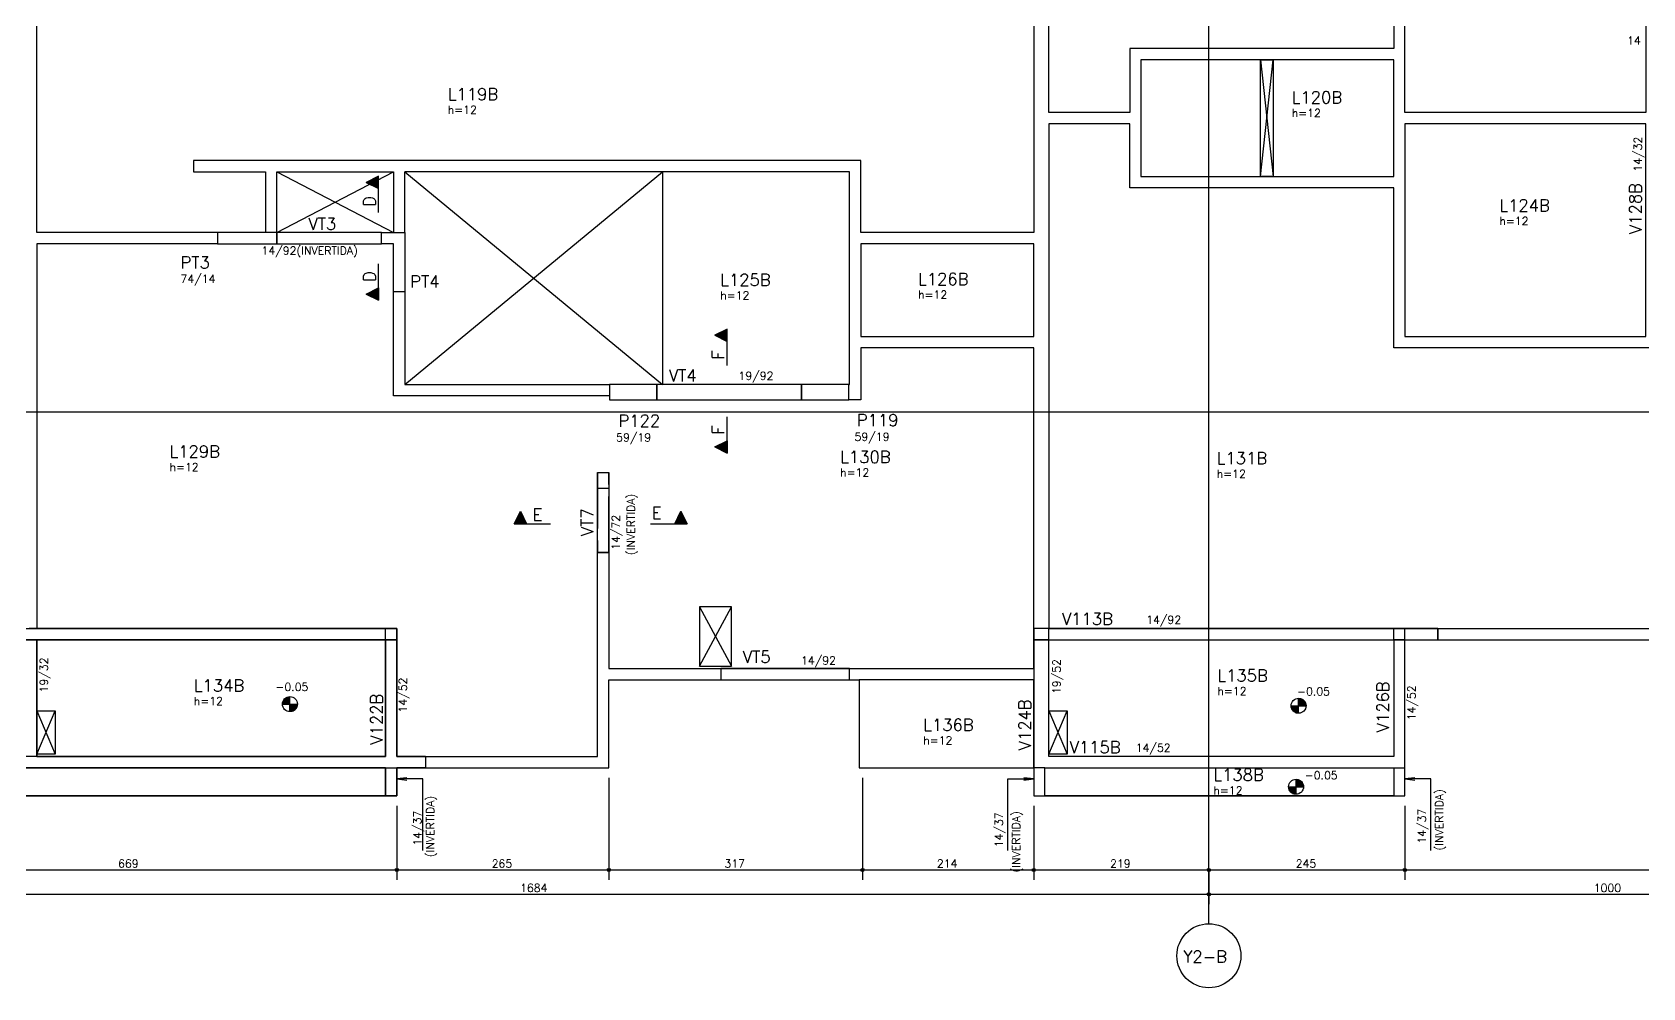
# Model space of a CAD drawing. Extents: x 187 to 6132, y 3709 to 7914.
# Drawn here: x 1856 to 3869, y 5431 to 6626 of the extents above; entities that cross this region are included whole.
import ezdxf

# ---------------------------------------------------------------- set-up
doc = ezdxf.new("R2010")
doc.units = 0
doc.header["$LTSCALE"] = 100
doc.header["$MEASUREMENT"] = 0
doc.linetypes.add('ESTILO_TQS_0001', pattern=[0.85, 0.7, -0.15])
doc.linetypes.add('ESTILO_TQS_0002', pattern=[0.3, 0.2, -0.1])
doc.layers.get('0').update_dxf_attribs({"color": 245, "linetype": 'CONTINUOUS'})
for name, color, linetype in [('01', 7, 'CONTINUOUS'), ('10', 7, 'CONTINUOUS'), ('100', 7, 'CONTINUOUS'), ('104', 7, 'CONTINUOUS'), ('11', 7, 'CONTINUOUS'), ('12', 7, 'CONTINUOUS'), ('13', 7, 'CONTINUOUS'), ('18', 4, 'CONTINUOUS'), ('19', 5, 'CONTINUOUS'), ('201', 7, 'ESTILO_TQS_0001'), ('210', 7, 'ESTILO_TQS_0002'), ('221', 102, 'CONTINUOUS'), ('223', 6, 'CONTINUOUS'), ('224', 7, 'CONTINUOUS'), ('4', 3, 'CONTINUOUS'), ('8', 7, 'CONTINUOUS'), ('9', 3, 'CONTINUOUS')]:
    doc.layers.add(name, color=color, linetype=linetype)
doc.styles.get("Standard").update_dxf_attribs({"font": 'ROMANS.SHX'})

msp = doc.modelspace()

# ---------------------------------------------------------------- linework, layer by layer
for p, q in [((2168.648599, 5785.684699), (2187.398599, 5785.684699)), ((2168.668611, 5786.279335), (2178.023599, 5786.279335)), ((2168.724345, 5786.873972), (2178.023599, 5786.873972)), ((2168.819903, 5787.468609), (2178.023599, 5787.468609)), ((2168.955336, 5788.063246), (2178.023599, 5788.063246)), ((2169.132541, 5788.657847), (2178.023599, 5788.657847)), ((2169.35402, 5789.252484), (2178.023599, 5789.252484)), ((2169.623314, 5789.84712), (2178.023599, 5789.84712)), ((2169.945179, 5790.441757), (2178.023599, 5790.441757)), ((2170.326196, 5791.036394), (2178.023599, 5791.036394)), ((2170.775698, 5791.63104), (2178.023599, 5791.63104)), ((2171.307455, 5792.225677), (2178.023599, 5792.225677)), ((2171.94296, 5792.820269), (2178.023599, 5792.820269)), ((2172.719406, 5793.414914), (2178.023599, 5793.414914)), ((2173.712252, 5794.009551), (2178.023599, 5794.009551)), ((2175.136755, 5794.604188), (2178.023599, 5794.604188)), ((2178.023599, 5776.309699), (2178.023599, 5795.059699)), ((2178.023599, 5776.309699), (2178.023599, 5795.059699)), ((2178.023635, 5785.090098), (2187.375666, 5785.090098)), ((2178.023635, 5784.495461), (2187.322889, 5784.495461)), ((2178.023635, 5783.900824), (2187.227367, 5783.900824)), ((2178.023635, 5783.306187), (2187.091897, 5783.306187)), ((2178.023635, 5782.711586), (2186.914693, 5782.711586)), ((2178.023635, 5782.116914), (2186.693214, 5782.116914)), ((2178.023635, 5781.522313), (2186.42392, 5781.522313)), ((2178.023635, 5780.927676), (2186.102055, 5780.927676)), ((2178.023635, 5780.333039), (2185.721038, 5780.333039)), ((2178.023635, 5779.738402), (2185.2715, 5779.738402)), ((2178.023635, 5779.143801), (2184.739779, 5779.143801)), ((2178.023635, 5778.54912), (2184.104274, 5778.54912)), ((2178.023635, 5777.954519), (2183.327828, 5777.954519)), ((3429.373797, 5783.673966), (3448.123797, 5783.673966)), ((3429.39673, 5783.079365), (3438.748762, 5783.079365)), ((3429.449507, 5782.484729), (3438.748762, 5782.484729)), ((3429.54503, 5781.890092), (3438.748762, 5781.890092)), ((3429.680499, 5781.295455), (3438.748762, 5781.295455)), ((3429.857704, 5780.700854), (3438.748762, 5780.700854)), ((3430.079183, 5780.106181), (3438.748762, 5780.106181)), ((3430.348476, 5779.51158), (3438.748762, 5779.51158)), ((3430.670341, 5778.916944), (3438.748762, 5778.916944)), ((3431.051358, 5778.322307), (3438.748762, 5778.322307)), ((3431.500896, 5777.72767), (3438.748762, 5777.72767)), ((3438.748797, 5774.298966), (3438.748797, 5793.048966)), ((3438.748797, 5774.298966), (3438.748797, 5793.048966)), ((3438.748797, 5792.593456), (3441.635641, 5792.593456)), ((3438.748797, 5791.998819), (3443.060144, 5791.998819)), ((3438.748797, 5791.404182), (3444.052991, 5791.404182)), ((3438.748797, 5790.809536), (3444.829437, 5790.809536)), ((3438.748797, 5790.214944), (3445.464941, 5790.214944)), ((3438.748797, 5789.620308), (3445.996698, 5789.620308)), ((3438.748797, 5789.025662), (3446.446201, 5789.025662)), ((3438.748797, 5788.431025), (3446.827217, 5788.431025)), ((3438.748797, 5787.836388), (3447.149083, 5787.836388)), ((3438.748797, 5787.241751), (3447.418376, 5787.241751)), ((3438.748797, 5786.647115), (3447.639855, 5786.647115)), ((3438.748797, 5786.052514), (3447.81706, 5786.052514)), ((3438.748797, 5785.457877), (3447.952494, 5785.457877)), ((3438.748797, 5784.86324), (3448.048052, 5784.86324)), ((3438.748797, 5784.268603), (3448.103785, 5784.268603)), ((2178.023635, 5777.359882), (2182.334982, 5777.359882)), ((2178.023635, 5776.765245), (2180.910443, 5776.765245)), ((3432.032617, 5777.133069), (3438.748762, 5777.133069)), ((3432.668122, 5776.538387), (3438.748762, 5776.538387)), ((3433.444568, 5775.943786), (3438.748762, 5775.943786)), ((3434.437415, 5775.34915), (3438.748762, 5775.34915)), ((3435.861954, 5774.754513), (3438.748762, 5774.754513)), ((3426.205217, 5682.406127), (3444.955217, 5682.406127)), ((3426.22815, 5681.811526), (3435.580182, 5681.811526)), ((3426.280927, 5681.216889), (3435.580182, 5681.216889)), ((3426.37645, 5680.622252), (3435.580182, 5680.622252)), ((3426.511919, 5680.027615), (3435.580182, 5680.027615)), ((3426.689124, 5679.433014), (3435.580182, 5679.433014)), ((3426.910603, 5678.838342), (3435.580182, 5678.838342)), ((3427.179896, 5678.243741), (3435.580182, 5678.243741)), ((3427.501761, 5677.649104), (3435.580182, 5677.649104)), ((3427.882778, 5677.054467), (3435.580182, 5677.054467)), ((3435.580217, 5673.031127), (3435.580217, 5691.781127)), ((3435.580217, 5673.031127), (3435.580217, 5691.781127)), ((3435.580217, 5691.325616), (3438.467061, 5691.325616)), ((3435.580217, 5690.730979), (3439.891564, 5690.730979)), ((3435.580217, 5690.136342), (3440.884411, 5690.136342)), ((3435.580217, 5689.541697), (3441.660857, 5689.541697)), ((3435.580217, 5688.947105), (3442.296361, 5688.947105)), ((3435.580217, 5688.352468), (3442.828118, 5688.352468)), ((3435.580217, 5687.757822), (3443.277621, 5687.757822)), ((3435.580217, 5687.163185), (3443.658638, 5687.163185)), ((3435.580217, 5686.568548), (3443.980503, 5686.568548)), ((3435.580217, 5685.973912), (3444.249796, 5685.973912)), ((3435.580217, 5685.379275), (3444.471275, 5685.379275)), ((3435.580217, 5684.784674), (3444.64848, 5684.784674)), ((3435.580217, 5684.190037), (3444.783914, 5684.190037)), ((3435.580217, 5683.5954), (3444.879472, 5683.5954)), ((3435.580217, 5683.000763), (3444.935205, 5683.000763)), ((3428.332316, 5676.45983), (3435.580182, 5676.45983)), ((3428.864038, 5675.865229), (3435.580182, 5675.865229)), ((3429.499542, 5675.270548), (3435.580182, 5675.270548)), ((3430.275988, 5674.675947), (3435.580182, 5674.675947)), ((3431.268835, 5674.08131), (3435.580182, 5674.08131)), ((3432.693374, 5673.486673), (3435.580182, 5673.486673))]:
    msp.add_line(p, q)
for centre in [(2178.023599, 5785.684699), (3438.748797, 5783.673966), (3435.580217, 5682.406127)]:
    msp.add_circle(centre, 9.375)
at = {"layer": '01'}
for p, q in [((1861.595874, 6375.126464), (1861.595874, 6771.126464)), ((3107.595874, 6661.126464), (3107.595874, 6375.126464)), ((2891.595874, 6465.126464), (2057.595874, 6465.126464)), ((2057.595874, 6465.126464), (2057.595874, 6451.126464)), ((2891.595874, 6375.126464), (2891.595874, 6465.126464)), ((2057.595874, 6451.126464), (2147.595874, 6451.126464)), ((2147.595874, 6451.126464), (2147.595874, 6375.126464)), ((2161.595874, 6375.126464), (2161.595874, 6451.126464)), ((2161.595874, 6451.126464), (2307.595874, 6451.126464)), ((2307.595874, 6451.126464), (2307.595874, 6375.126464)), ((2877.595874, 6451.126464), (2321.595874, 6451.126464)), ((2321.595874, 6375.126464), (2321.595874, 6451.126464)), ((2643.595874, 6451.126464), (2643.595874, 6325.126464)), ((2877.595874, 6185.126464), (2877.595874, 6451.126464)), ((2087.595874, 6375.126464), (1861.595874, 6375.126464)), ((3107.595874, 6375.126464), (2891.595874, 6375.126464)), ((2087.595874, 6361.126464), (1861.595874, 6361.126464)), ((1861.595874, 6361.126464), (1861.595874, 5880.126464)), ((2643.595874, 6325.126464), (2643.595874, 6185.126464)), ((2307.595874, 6171.126464), (2307.595874, 6301.126464)), ((2321.595874, 6301.126464), (2321.595874, 6185.126464)), ((3107.595874, 6231.126464), (2891.595874, 6231.126464)), ((2891.595874, 6231.126464), (2891.595874, 6166.126464)), ((3107.595874, 5830.126464), (3107.595874, 6231.126464)), ((2321.595874, 6185.126464), (2577.595874, 6185.126464)), ((2876.595874, 6185.126464), (2877.595874, 6185.126464)), ((2577.595874, 6171.126464), (2307.595874, 6171.126464)), ((2891.595874, 6166.126464), (2876.595874, 6166.126464)), ((2562.595874, 5720.126464), (2562.595874, 6075.126464)), ((2562.595874, 6075.126464), (2576.595874, 6075.126464)), ((2576.595874, 6075.126464), (2576.595874, 5830.126464)), ((3571.595874, 5866.126464), (4326.595874, 5866.126464)), ((2576.595874, 5830.126464), (3107.595874, 5830.126464)), ((2576.595874, 5706.126464), (2576.595874, 5816.126464)), ((2576.595874, 5816.126464), (2889.588257, 5816.126464)), ((2889.588257, 5816.126464), (2889.588257, 5706.126464)), ((2311.595874, 5720.126464), (2562.595874, 5720.126464)), ((2297.596, 5706.126), (2311.596, 5706.126)), ((2311.595874, 5706.126464), (2576.595874, 5706.126464)), ((2889.588257, 5706.126464), (3107.595874, 5706.126464)), ((3121.595874, 5706.126464), (3107.595874, 5706.126464)), ((3557.595874, 5706.126464), (3571.596, 5706.126464)), ((1411.596, 5671.126), (2297.596, 5671.126)), ((3121.595874, 5671.126), (3557.596, 5671.126))]:
    msp.add_line(p, q, dxfattribs=at)
for points in [[(4032.595874, 6896.126464), (4046.595874, 6896.126464), (4046.595874, 7156.126464), (4312.595874, 7156.126464), (4312.595874, 6670.126464), (3886.595874, 6670.126464), (3886.595874, 6805.126464), (3557.595874, 6805.126464), (3557.595874, 6605.126464), (3227.595874, 6605.126464), (3227.595874, 6525.126464), (3126.595874, 6525.126464), (3126.595874, 7156.126464), (3892.595874, 7156.126464), (3892.595874, 6896.126464), (3906.595874, 6896.126464), (3906.595874, 7156.126464), (4032.595874, 7156.126464), (4032.595874, 6896.126464)], [(3872.595874, 6791.126464), (3872.595874, 6525.126464), (3571.595874, 6525.126464), (3571.595874, 6791.126464), (3872.595874, 6791.126464)], [(3241.595874, 6445.126464), (3557.595874, 6445.126464), (3557.595874, 6591.126464), (3241.595874, 6591.126464), (3241.595874, 6445.126464)], [(4032.595874, 6140.126464), (4046.595874, 6140.126464), (4046.595874, 5880.126464), (4312.595874, 5880.126464), (4312.595874, 6366.126464), (3886.595874, 6366.126464), (3886.595874, 6231.126464), (3557.595874, 6231.126464), (3557.595874, 6431.126464), (3227.595874, 6431.126464), (3227.595874, 6511.126464), (3126.595874, 6511.126464), (3126.595874, 5880.126464), (3892.595874, 5880.126464), (3892.595874, 6140.126464), (3906.595874, 6140.126464), (3906.595874, 5880.126464), (4032.595874, 5880.126464), (4032.595874, 6140.126464)], [(3872.595874, 6245.126464), (3872.595874, 6511.126464), (3571.595874, 6511.126464), (3571.595874, 6245.126464), (3872.595874, 6245.126464)], [(2292.595874, 6375.126464), (2161.595874, 6375.126464)], [(3087.095874, 6361.126464), (2891.595874, 6361.126464), (2891.595874, 6245.126464), (3107.595874, 6245.126464), (3107.595874, 6361.126464), (3087.095874, 6361.126464)], [(2817.595874, 6185.126464), (2636.595874, 6185.126464)], [(2636.595874, 6166.126464), (2817.595874, 6166.126464)], [(2562.595874, 6075.126464), (2576.595874, 6075.126464)], [(2562.595874, 5975.126464), (2576.595874, 5975.126464)], [(2311.596, 5880.126), (1852.095874, 5880.126)], [(2311.596, 5720.126), (2311.596, 5880.126)], [(3107.595874, 5880.126), (3107.595874, 5713.126)], [(3564.596, 5880.126), (3107.595874, 5880.126)], [(3612.596, 5880.126), (3564.596, 5880.126)], [(3612.596, 5880.126), (3612.596, 5866.126)], [(1861.595874, 5866.126), (1842.595874, 5866.126)], [(1861.595874, 5866.126), (2297.596, 5866.126)], [(1861.595874, 5720.126), (1861.595874, 5866.126)], [(2297.596, 5866.126), (2297.596, 5720.126)], [(2311.596, 5866.126), (2297.596, 5866.126)], [(3107.595874, 5866.126), (3126.595874, 5866.126)], [(3126.595874, 5720.126), (3126.595874, 5866.126)], [(3126.595874, 5866.126), (3557.596, 5866.126)], [(3557.596, 5866.126), (3557.596, 5720.126)], [(3571.596, 5866.126), (3557.596, 5866.126)], [(3571.596, 5713.126), (3571.596, 5866.126)], [(3571.596, 5866.126), (3612.596, 5866.126)], [(2877.595874, 5830.126464), (2716.595874, 5830.126464), (2716.595874, 5816.126464), (2877.595874, 5816.126464), (2877.595874, 5830.126464)], [(3107.595874, 5706.126464), (3107.595874, 5816.126464), (2889.588257, 5816.126464)], [(2297.596, 5720.126), (1861.595874, 5720.126)], [(2347.596, 5720.126), (2311.596, 5720.126)], [(2347.596, 5720.126), (2347.596, 5706.126)], [(3557.596, 5720.126), (3126.595874, 5720.126)], [(1852.095874, 5706.126), (2297.596, 5706.126)], [(2311.596, 5706.126), (2347.596, 5706.126)], [(2311.596, 5671.126), (2311.596, 5706.126)], [(3107.595874, 5713.126), (3107.595874, 5671.126)], [(3121.595874, 5706.126), (3557.596, 5706.126)], [(3571.596, 5671.126464), (3571.596, 5713.126)], [(2297.596, 5671.126), (2311.596, 5671.126)], [(3107.595874, 5671.126), (3121.595874, 5671.126)], [(3557.596, 5671.126464), (3571.596, 5671.126464)]]:
    msp.add_lwpolyline(points, dxfattribs=at)
at = {"layer": '100'}
for points in [[(2292.595874, 6375.126464), (2161.595874, 6375.126464), (2161.595874, 6361.126464), (2292.595874, 6361.126464), (2292.595874, 6375.126464)], [(2817.595874, 6185.126464), (2636.595874, 6185.126464), (2636.595874, 6166.126464), (2817.595874, 6166.126464), (2817.595874, 6185.126464)], [(2576.595874, 5975.126464), (2562.595874, 5975.126464), (2562.595874, 6075.126464), (2576.595874, 6075.126464), (2576.595874, 5975.126464)], [(1397.596, 5866.126), (1356.596, 5866.126), (1356.596, 5880.126), (1404.596, 5880.126), (2311.596, 5880.126), (2311.596, 5866.126), (1397.596, 5866.126)], [(3107.595874, 5880.126), (3107.595874, 5866.126), (3126.595874, 5866.126), (3557.596, 5866.126), (3571.596, 5866.126), (3612.596, 5866.126), (3612.596, 5880.126), (3564.596, 5880.126), (3107.595874, 5880.126)], [(2311.596, 5866.126), (2311.596, 5720.126), (2347.596, 5720.126), (2347.596, 5706.126), (2311.596, 5706.126), (2311.596, 5671.126), (2297.596, 5671.126), (2297.596, 5706.126), (1852.095874, 5706.126), (1411.596, 5706.126), (1411.596, 5671.126), (1397.596, 5671.126), (1397.596, 5713.126), (1397.596, 5866.126), (1411.596, 5866.126), (1411.596, 5720.126), (1842.595874, 5720.126), (1842.595874, 5866.126), (1861.595874, 5866.126), (1861.595874, 5720.126), (2297.596, 5720.126), (2297.596, 5866.126), (2311.596, 5866.126)], [(3557.596, 5866.126), (3557.596, 5720.126), (3126.595874, 5720.126), (3126.595874, 5866.126), (3107.595874, 5866.126), (3107.595874, 5713.126), (3107.595874, 5671.126), (3121.595874, 5671.126), (3121.595874, 5706.126), (3557.596, 5706.126), (3557.596, 5671.126464), (3571.596, 5671.126464), (3571.596, 5713.126), (3571.596, 5866.126), (3557.596, 5866.126)], [(2877.595874, 5830.126464), (2716.595874, 5830.126464), (2716.595874, 5816.126464), (2877.595874, 5816.126464), (2877.595874, 5830.126464)]]:
    msp.add_lwpolyline(points, dxfattribs=at)
at = {"layer": '104'}
for points in [[(2297.595874, 5866.126464), (1861.595874, 5866.126464), (1861.595874, 5720.126464), (2297.595874, 5720.126464), (2297.595874, 5866.126464)], [(3126.595874, 5866.126464), (3557.595874, 5866.126464), (3557.595874, 5720.126464), (3126.595874, 5720.126464), (3126.595874, 5866.126464)], [(1411.595874, 5706.126464), (2297.595874, 5706.126464), (2297.595874, 5671.126464), (1411.595874, 5671.126464), (1411.595874, 5706.126464)], [(3121.595874, 5706.126464), (3557.595874, 5706.126464), (3557.595874, 5671.126464), (3121.595874, 5671.126464), (3121.595874, 5706.126464)]]:
    msp.add_lwpolyline(points, dxfattribs=at)
at = {"layer": '18'}
for p, q in [((3326.595874, 5511.126464), (3326.595874, 7525.126464)), ((482.595874, 6151.126464), (4486.595874, 6151.126464))]:
    msp.add_line(p, q, dxfattribs=at)
msp.add_circle((3326.595874, 5471.126464), 40, dxfattribs=at)
at = {"layer": '19'}
for p, q in [((2161.595874, 6451.126464), (2307.595874, 6375.126464)), ((2161.595874, 6375.126464), (2307.595874, 6451.126464)), ((2321.595874, 6451.126464), (2643.595874, 6185.126464)), ((2321.595874, 6185.126464), (2643.595874, 6451.126464))]:
    msp.add_line(p, q, dxfattribs=at)
at = {"layer": '201', "linetype": 'ESTILO_TQS_0001'}
for points in [[(2161.595874, 6361.126464), (2292.595874, 6361.126464)], [(2562.595874, 6075.126464), (2562.595874, 5975.126464)], [(2576.595874, 5975.126464), (2576.595874, 6075.126464)]]:
    msp.add_lwpolyline(points, dxfattribs=at)
at = {"layer": '201'}
for points in [[(2297.596, 5706.126), (2297.596, 5671.126)], [(3121.595874, 5671.126), (3121.595874, 5706.126)], [(3557.596, 5706.126), (3557.596, 5671.126464)]]:
    msp.add_lwpolyline(points, dxfattribs=at)
at = {"layer": '210'}
for p, q in [((2576.595874, 6055.126464), (2562.595874, 6055.126464)), ((2297.596, 5866.126), (2297.596, 5880.126464)), ((3126.595874, 5866.126), (3126.595874, 5880.126464)), ((3557.596, 5866.126), (3557.596, 5880.126)), ((3571.595874, 5866.126464), (3571.595874, 5880.126)), ((1861.595874, 5720.126464), (1842.595874, 5720.126464))]:
    msp.add_line(p, q, dxfattribs=at)
at = {"layer": '221', "color": 11, "linetype": 'Continuous'}
for p, q in [((2576.595874, 5693.626464), (2576.595874, 5565.881882)), ((2576.595874, 5693.626464), (2576.595874, 5565.881882)), ((2893.595874, 5693.626464), (2893.595874, 5565.881882)), ((2893.595874, 5693.626464), (2893.595874, 5565.881882)), ((2311.596, 5658.626), (2311.596, 5565.881882)), ((2311.596, 5658.626), (2311.596, 5565.881882)), ((3107.595874, 5658.626), (3107.595874, 5565.881882)), ((3107.595874, 5658.626), (3107.595874, 5565.881882)), ((3571.596, 5658.626464), (3571.596, 5565.881882)), ((3571.596, 5658.626464), (3571.596, 5565.881882)), ((1642.595874, 5578.381882), (2311.596, 5578.381882)), ((2311.596, 5578.381882), (2576.595874, 5578.381882)), ((2576.595874, 5578.381882), (2893.595874, 5578.381882)), ((2893.595874, 5578.381882), (3107.595874, 5578.381882)), ((3107.595874, 5578.381882), (3326.595874, 5578.381882)), ((3326.595874, 5584.115244), (3326.595874, 5590.881882)), ((3326.595874, 5584.115244), (3326.595874, 5590.881882)), ((3326.595874, 5578.381882), (3571.596, 5578.381882)), ((3326.595874, 5578.381882), (3326.595874, 5535.451585)), ((3326.595874, 5578.381882), (3326.595874, 5535.451585)), ((3571.596, 5578.381882), (4326.595874, 5578.381882)), ((1642.595874, 5547.951585), (3326.595874, 5547.951585)), ((3326.595874, 5547.951585), (4326.595874, 5547.951585))]:
    msp.add_line(p, q, dxfattribs=at)
for points in [[(2343.976387, 5602.847867), (2343.976387, 5692.126), (2311.596, 5692.126), (2323.989061, 5693.757577), (2311.596, 5692.126), (2323.989061, 5690.494423)], [(2343.976387, 5602.847867), (2343.976387, 5692.126), (2311.596, 5692.126), (2323.989061, 5693.757577), (2311.596, 5692.126), (2323.989061, 5690.494423)], [(3075.215739, 5602.847867), (3075.215739, 5692.126), (3107.596126, 5692.126), (3095.203066, 5690.494423), (3107.596126, 5692.126), (3095.203066, 5693.757577)], [(3075.215739, 5602.847867), (3075.215739, 5692.126), (3107.596126, 5692.126), (3095.203066, 5690.494423), (3107.596126, 5692.126), (3095.203066, 5693.757577)], [(3603.976513, 5602.847867), (3603.976513, 5692.126), (3571.596126, 5692.126), (3583.989187, 5693.757577), (3571.596126, 5692.126), (3583.989187, 5690.494423)], [(3603.976513, 5602.847867), (3603.976513, 5692.126), (3571.596126, 5692.126), (3583.989187, 5693.757577), (3571.596126, 5692.126), (3583.989187, 5690.494423)]]:
    msp.add_lwpolyline(points, dxfattribs=at)
for centre, radius in [((2311.596, 5578.381882), 2), ((2311.596, 5578.381882), 2), ((2311.596, 5578.381882), 1), ((2311.596, 5578.381882), 1), ((2576.595874, 5578.381882), 2), ((2576.595874, 5578.381882), 2), ((2576.595874, 5578.381882), 1), ((2576.595874, 5578.381882), 1), ((2893.595874, 5578.381882), 2), ((2893.595874, 5578.381882), 2), ((2893.595874, 5578.381882), 1), ((2893.595874, 5578.381882), 1), ((3107.595874, 5578.381882), 2), ((3107.595874, 5578.381882), 2), ((3107.595874, 5578.381882), 1), ((3107.595874, 5578.381882), 1), ((3326.595874, 5578.381882), 2), ((3326.595874, 5578.381882), 2), ((3326.595874, 5578.381882), 1), ((3326.595874, 5578.381882), 1), ((3571.596, 5578.381882), 2), ((3571.596, 5578.381882), 2), ((3571.596, 5578.381882), 1), ((3571.596, 5578.381882), 1), ((3326.595874, 5547.951585), 2), ((3326.595874, 5547.951585), 2), ((3326.595874, 5547.951585), 1), ((3326.595874, 5547.951585), 1)]:
    msp.add_circle(centre, radius, dxfattribs=at)
at = {"layer": '223'}
for p, q in [((3391.100159, 6591.126464), (3407.100159, 6445.126464)), ((3391.100159, 6445.126464), (3407.100159, 6591.126464)), ((2689.786844, 5833.126464), (2729.786844, 5907.126464)), ((2689.786844, 5907.126464), (2729.786844, 5833.126464)), ((1861.595874, 5723.126464), (1884.595874, 5777.126464)), ((1861.595874, 5777.126464), (1884.595874, 5723.126464)), ((3126.595874, 5723.126464), (3149.595874, 5777.126464)), ((3126.595874, 5777.126464), (3149.595874, 5723.126464))]:
    msp.add_line(p, q, dxfattribs=at)
for points in [[(3407.100159, 6445.126464), (3391.100159, 6445.126464), (3391.100159, 6591.126464), (3407.100159, 6591.126464), (3407.100159, 6445.126464)], [(2729.786844, 5907.126464), (2689.786844, 5907.126464), (2689.786844, 5833.126464), (2729.786844, 5833.126464), (2729.786844, 5907.126464)], [(1884.595874, 5723.126464), (1861.595874, 5723.126464), (1861.595874, 5777.126464), (1884.595874, 5777.126464), (1884.595874, 5723.126464)], [(3149.595874, 5723.126464), (3126.595874, 5723.126464), (3126.595874, 5777.126464), (3149.595874, 5777.126464), (3149.595874, 5723.126464)]]:
    msp.add_lwpolyline(points, dxfattribs=at)
at = {"layer": '224'}
for p, q in [((2273.076356, 6437.94668), (2288.632556, 6445.724778)), ((2273.22268, 6437.94668), (2288.567378, 6445.618991)), ((2281.45277, 6433.831696), (2281.45277, 6442.06159)), ((2282.649393, 6433.233384), (2282.649393, 6442.659899)), ((2283.846056, 6432.635035), (2283.846056, 6443.258274)), ((2285.042679, 6432.036709), (2285.042679, 6443.85659)), ((2286.239306, 6431.43838), (2286.239306, 6444.454908)), ((2287.435929, 6430.840054), (2287.435929, 6445.053257)), ((2288.567343, 6400.126464), (2288.567343, 6445.618991)), ((2288.632556, 6400.126464), (2288.632556, 6445.724778)), ((2273.076356, 6437.94668), (2288.567378, 6430.201171)), ((2273.22272, 6437.94668), (2288.567343, 6430.274333)), ((2274.272979, 6437.421544), (2274.272979, 6438.471809)), ((2275.469606, 6436.823252), (2275.469606, 6439.070115)), ((2276.66627, 6436.224931), (2276.66627, 6439.668437)), ((2277.862892, 6435.626624), (2277.862892, 6440.266728)), ((2279.05952, 6435.028313), (2279.05952, 6440.865001)), ((2280.256216, 6434.429968), (2280.263231, 6441.466888)), ((2288.567343, 6290.633937), (2288.567343, 6336.126464)), ((2288.632556, 6290.528151), (2288.632556, 6336.126464)), ((2273.076356, 6298.306249), (2288.567378, 6306.051758)), ((2273.22272, 6298.306249), (2288.567343, 6305.978596)), ((2279.05952, 6295.387927), (2279.05952, 6301.224615)), ((2280.263231, 6294.78604), (2280.256216, 6301.822961)), ((2281.45277, 6294.191339), (2281.45277, 6302.421232)), ((2282.649393, 6293.59303), (2282.649393, 6303.019545)), ((2283.846056, 6292.994654), (2283.846056, 6303.617894)), ((2285.042679, 6292.396339), (2285.042679, 6304.21622)), ((2286.239306, 6291.798021), (2286.239306, 6304.814549)), ((2287.435929, 6291.199672), (2287.435929, 6305.412875)), ((2273.076356, 6298.306249), (2288.632556, 6290.528151)), ((2273.22268, 6298.306249), (2288.567378, 6290.633937)), ((2274.272979, 6297.78112), (2274.272979, 6298.831385)), ((2275.469606, 6297.182814), (2275.469606, 6299.429677)), ((2276.66627, 6296.584492), (2276.66627, 6300.027997)), ((2277.862892, 6295.986201), (2277.862892, 6300.626305)), ((2709.089139, 6246.792672), (2724.645338, 6254.57077)), ((2709.089139, 6246.792672), (2724.580161, 6239.047163)), ((2709.235462, 6246.792672), (2724.580161, 6254.464984)), ((2709.235502, 6246.792672), (2724.580125, 6239.120325)), ((2710.285761, 6246.267536), (2710.285761, 6247.317801)), ((2711.482389, 6245.669244), (2711.482389, 6247.916107)), ((2712.679052, 6245.070924), (2712.679052, 6248.514429)), ((2713.875675, 6244.472616), (2713.875675, 6249.11272)), ((2715.072302, 6243.874306), (2715.072302, 6249.710994)), ((2716.268998, 6243.27596), (2716.276013, 6250.312881)), ((2717.465552, 6242.677689), (2717.465552, 6250.907582)), ((2718.662175, 6242.079376), (2718.662175, 6251.505891)), ((2719.858838, 6241.481027), (2719.858838, 6252.104267)), ((2721.055461, 6240.882701), (2721.055461, 6252.702582)), ((2722.252088, 6240.284372), (2722.252088, 6253.3009)), ((2723.448711, 6239.686046), (2723.448711, 6253.899249)), ((2724.580125, 6208.972457), (2724.580125, 6254.464984)), ((2724.645338, 6208.972457), (2724.645338, 6254.57077)), ((2724.580125, 6099.47993), (2724.580125, 6144.972457)), ((2724.645338, 6099.374144), (2724.645338, 6144.972457)), ((2709.089139, 6107.152241), (2724.580161, 6114.89775)), ((2709.089139, 6107.152241), (2724.645338, 6099.374144)), ((2709.235462, 6107.152241), (2724.580161, 6099.47993)), ((2709.235502, 6107.152241), (2724.580125, 6114.824588)), ((2710.285761, 6106.627112), (2710.285761, 6107.677377)), ((2711.482389, 6106.028806), (2711.482389, 6108.275669)), ((2712.679052, 6105.430484), (2712.679052, 6108.87399)), ((2713.875675, 6104.832193), (2713.875675, 6109.472297)), ((2715.072302, 6104.23392), (2715.072302, 6110.070608)), ((2716.276013, 6103.632033), (2716.268998, 6110.668953)), ((2717.465552, 6103.037331), (2717.465552, 6111.267225)), ((2718.662175, 6102.439022), (2718.662175, 6111.865537)), ((2719.858838, 6101.840647), (2719.858838, 6112.463886)), ((2721.055461, 6101.242331), (2721.055461, 6113.062213)), ((2722.252088, 6100.644013), (2722.252088, 6113.660541)), ((2723.448711, 6100.045664), (2723.448711, 6114.258867)), ((2458.200572, 6011.202936), (2465.97867, 6026.759136)), ((2458.306359, 6011.268113), (2465.97867, 6026.612812)), ((2462.458462, 6019.572261), (2469.495382, 6019.579276)), ((2463.060348, 6020.775972), (2468.897036, 6020.775972)), ((2463.658622, 6021.972599), (2468.298726, 6021.972599)), ((2464.256913, 6023.169222), (2467.700418, 6023.169222)), ((2464.855235, 6024.365885), (2467.102098, 6024.365885)), ((2465.453541, 6025.562513), (2466.503806, 6025.562513)), ((2465.97867, 6026.759136), (2473.724179, 6011.268113)), ((2465.97867, 6026.612772), (2473.651017, 6011.268149)), ((2658.873592, 6011.268113), (2666.619101, 6026.759136)), ((2658.946754, 6011.268149), (2666.619101, 6026.612772)), ((2663.102389, 6019.579276), (2670.13931, 6019.572261)), ((2663.700735, 6020.775972), (2669.537423, 6020.775972)), ((2664.299045, 6021.972599), (2668.939149, 6021.972599)), ((2664.897353, 6023.169222), (2668.340858, 6023.169222)), ((2665.495673, 6024.365885), (2667.742536, 6024.365885)), ((2666.093965, 6025.562513), (2667.14423, 6025.562513)), ((2666.619101, 6026.759136), (2674.397199, 6011.202936)), ((2666.619101, 6026.612812), (2674.291412, 6011.268113)), ((2458.200572, 6011.202936), (2503.798886, 6011.202936)), ((2458.306359, 6011.268149), (2503.798886, 6011.268149)), ((2458.872093, 6012.399563), (2473.085296, 6012.399563)), ((2459.470442, 6013.596186), (2472.48697, 6013.596186)), ((2460.06876, 6014.792813), (2471.888641, 6014.792813)), ((2460.667076, 6015.989436), (2471.290315, 6015.989436)), ((2461.265451, 6017.186099), (2470.691966, 6017.186099)), ((2461.86376, 6018.382722), (2470.093654, 6018.382722)), ((2628.798886, 6011.268149), (2674.291412, 6011.268149)), ((2628.798886, 6011.202936), (2674.397199, 6011.202936)), ((2659.512475, 6012.399563), (2673.725678, 6012.399563)), ((2660.110801, 6013.596186), (2673.127329, 6013.596186)), ((2660.70913, 6014.792813), (2672.529011, 6014.792813)), ((2661.307456, 6015.989436), (2671.930696, 6015.989436)), ((2661.905805, 6017.186099), (2671.33232, 6017.186099)), ((2662.504118, 6018.382722), (2670.734011, 6018.382722))]:
    msp.add_line(p, q, dxfattribs=at)
for points in [[(2288.567343, 6445.618973), (2273.22272, 6437.94668), (2288.567343, 6430.274333), (2288.567343, 6445.618973)], [(2288.567343, 6290.633955), (2273.22272, 6298.306249), (2288.567343, 6305.978596), (2288.567343, 6290.633955)], [(2724.580125, 6254.464966), (2709.235502, 6246.792672), (2724.580125, 6239.120325), (2724.580125, 6254.464966)], [(2724.580125, 6099.479948), (2709.235502, 6107.152241), (2724.580125, 6114.824588), (2724.580125, 6099.479948)], [(2458.306377, 6011.268149), (2465.97867, 6026.612772), (2473.651017, 6011.268149), (2458.306377, 6011.268149)], [(2674.291395, 6011.268149), (2666.619101, 6026.612772), (2658.946754, 6011.268149), (2674.291395, 6011.268149)]]:
    msp.add_lwpolyline(points, dxfattribs=at)
at = {"layer": '4'}
for points in [[(2087.595874, 6361.126464), (2161.595874, 6361.126464), (2161.595874, 6375.126464), (2087.595874, 6375.126464), (2087.595874, 6361.126464)], [(2292.595874, 6375.126464), (2321.595874, 6375.126464), (2321.595874, 6301.126464), (2307.595874, 6301.126464), (2307.595874, 6361.126464), (2292.595874, 6361.126464), (2292.595874, 6375.126464)], [(2577.595874, 6166.126464), (2636.595874, 6166.126464), (2636.595874, 6185.126464), (2577.595874, 6185.126464), (2577.595874, 6166.126464)], [(2817.595874, 6166.126464), (2876.595874, 6166.126464), (2876.595874, 6185.126464), (2817.595874, 6185.126464), (2817.595874, 6166.126464)]]:
    msp.add_lwpolyline(points, dxfattribs=at)

# ---------------------------------------------------------------- texts
msp.add_text('-0.05', height=10, rotation=360).set_placement((2159.871752, 5802.251044))
for p in [(3436.86629, 5796.530622), (3446.450365, 5691.751182)]:
    msp.add_text('-0.05', height=10).set_placement(p)
at = {"layer": '10', "linetype": 'Continuous'}
for s, p in [('L119B', (2375.272365, 6540.694689)), ('L120B', (3430.087484, 6536.656197)), ('L124B', (3689.648922, 6401.625482)), ('L125B', (2715.838024, 6308.543247)), ('L126B', (2963.094809, 6309.558157)), ('L129B', (2027.482802, 6094.019163)), ('L130B', (2865.720935, 6087.221146)), ('L131B', (3336.361324, 6085.598248)), ('L135B', (3337.240555, 5813.97261)), ('L134B', (2057.848695, 5801.506603)), ('L136B', (2969.566486, 5752.350532)), ('L138B', (3332.232715, 5689.915451))]:
    msp.add_text(s, height=15, dxfattribs=at).set_placement(p)
at = {"layer": '11', "linetype": 'Continuous'}
for s, rotation, p in [('14/32', 90, (3867.757832, 6451.264559)), ('14/92(INVERTIDA)', 360, (2142.426242, 6347.561116)), ('19/92', 360, (2738.581884, 6191.070889)), ('14/72', 90, (2590.161913, 5978.593508)), ('14/92', 360, (3248.284189, 5886.116886)), ('19/32', 90, (1875.434999, 5800.26197)), ('19/52', 90, (3141.277101, 5798.345337)), ('14/52', 90, (2324.096, 5775.126)), ('14/52', 90, (3584.919984, 5765.449984)), ('14/52', 360, (3235.135128, 5726.2021)), ('14/37', 90, (2342.229959, 5608.734015)), ('14/37', 90, (3069.258392, 5606.673979)), ('14/37', 90, (3597.855407, 5611.281633))]:
    msp.add_text(s, height=10, rotation=rotation, dxfattribs=at).set_placement(p)
at = {"layer": '11'}
for p in [(2609.116889, 5971.979791), (3619.631042, 5602.656759), (2358.448775, 5594.340656), (3090.53261, 5575.141281)]:
    msp.add_text('(INVERTIDA)', height=10, rotation=90, dxfattribs=at).set_placement(p)
at = {"layer": '11', "linetype": 'Continuous'}
msp.add_text('14/92', height=10, dxfattribs=at).set_placement((2816.778306, 5835.221085))
at = {"layer": '12', "linetype": 'Continuous'}
for s, p in [('74/14', (2041.17249, 6312.390538)), ('59/19', (2585.74281, 6114.125915)), ('59/19', (2883.685315, 6114.913966))]:
    msp.add_text(s, height=10, dxfattribs=at).set_placement(p)
at = {"layer": '13', "linetype": 'Continuous'}
for p in [(2375.272365, 6523.694689), (3430.087484, 6519.656197), (3689.648922, 6384.625482), (2715.838024, 6291.543247), (2963.094809, 6292.558157), (2027.482802, 6077.019163), (2865.720935, 6070.221146), (3336.361324, 6068.598248), (3337.240555, 5796.97261), (2057.848695, 5784.506603), (2969.566486, 5735.350532), (3332.232715, 5672.915451)]:
    msp.add_text('h=12', height=10, dxfattribs=at).set_placement(p)
at = {"layer": '18'}
msp.add_text('Y2-B', height=15, dxfattribs=at).set_placement((3294.453096, 5462.617869))
at = {"layer": '221', "color": 11, "linetype": 'Continuous'}
for s, p in [('14', (3849.262544, 6610.095785)), ('669', (1963.095937, 5581.381882)), ('265', (2430.095937, 5581.381882)), ('317', (2721.095874, 5581.381882)), ('214', (2986.595874, 5581.381882)), ('219', (3203.095874, 5581.381882)), ('245', (3435.095937, 5581.381882)), ('1684', (2465.595874, 5550.951585)), ('1000', (3807.595874, 5550.951585))]:
    msp.add_text(s, height=10, dxfattribs=at).set_placement(p)
at = {"layer": '224'}
for s, rotation, p in [('D', 90, (2284.882556, 6407.626464)), ('D', 90, (2284.882556, 6313.626486)), ('F', 90, (2720.895338, 6216.472457)), ('F', 90, (2720.895338, 6122.472478)), ('E', 360, (2481.298886, 6015.083363)), ('E', 360, (2630.076255, 6017.414477))]:
    msp.add_text(s, height=15, rotation=rotation, dxfattribs=at).set_placement(p)
at = {"layer": '8', "linetype": 'Continuous'}
for s, rotation, p in [('V128B', 90, (3867.298322, 6373.373895)), ('VT3', 360, (2201.06836, 6378.613705)), ('VT4', 360, (2651.596, 6188.876)), ('VT7', 90, (2557.172252, 5995.816745)), ('V113B', 360, (3142.985299, 5884.788954)), ('V126B', 90, (3551.501391, 5750.613154)), ('V122B', 90, (2293.846, 5735.126)), ('V124B', 90, (3103.846, 5728.126)), ('V115B', 360, (3152.610654, 5724.451581))]:
    msp.add_text(s, height=15, rotation=rotation, dxfattribs=at).set_placement(p)
msp.add_text('VT5', height=15, dxfattribs=at).set_placement((2744.045368, 5837.472484))
at = {"layer": '9', "linetype": 'Continuous'}
for s, p in [('PT3', (2041.17249, 6330.390538)), ('PT4', (2328.380941, 6306.366751)), ('P122', (2588.653368, 6132.457901)), ('P119', (2886.595874, 6133.245952))]:
    msp.add_text(s, height=15, dxfattribs=at).set_placement(p)

doc.saveas('drawing.dxf')
